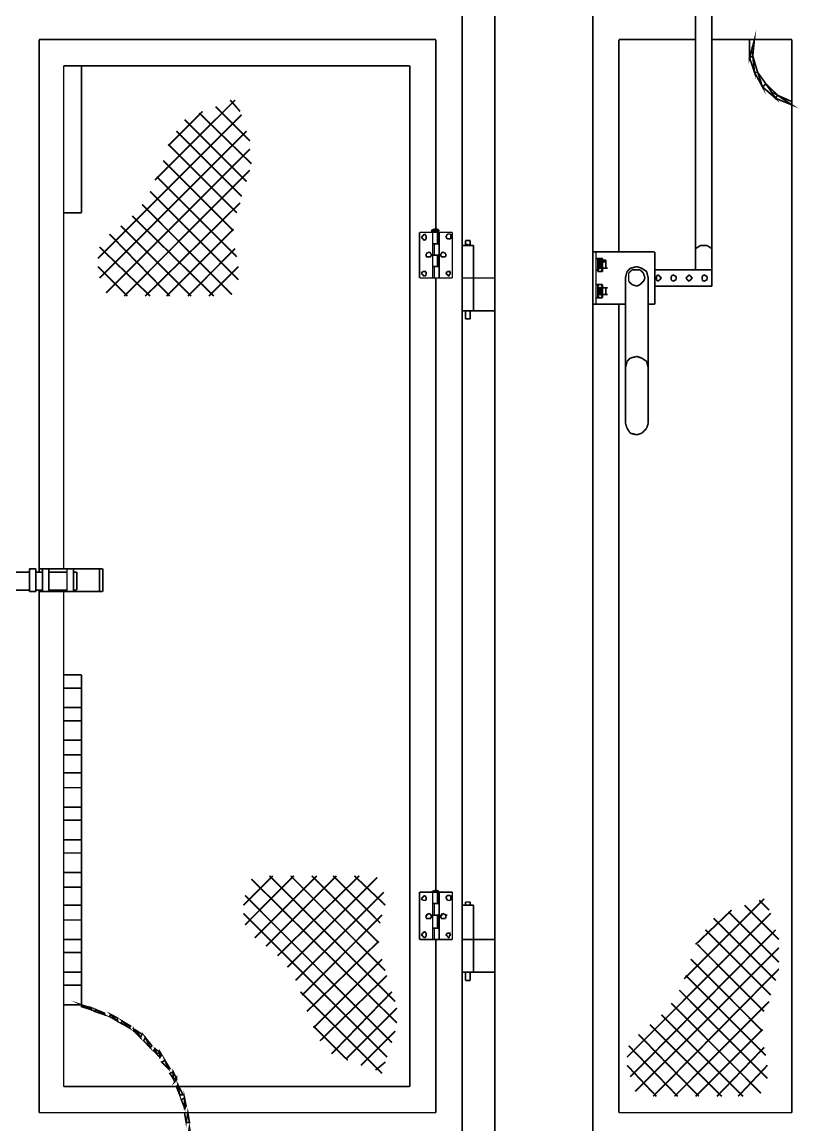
# Model space of a CAD drawing. Extents: x 219 to 1226, y 175 to 465.
# Drawn here: x 345.75 to 365.93, y 211 to 239.62 of the extents above; entities that cross this region are included whole.
import ezdxf

# ---------------------------------------------------------------- set-up
doc = ezdxf.new("R2010")
doc.units = 0
doc.header["$MEASUREMENT"] = 0
for name, color, linetype in [('C00-00-00-BLACK', 7, 'Continuous'), ('C00-FF-00', 3, 'Continuous'), ('CFF-00-00', 1, 'Continuous')]:
    doc.layers.add(name, color=color, linetype=linetype)

msp = doc.modelspace()

# ---------------------------------------------------------------- linework, layer by layer
at = {"layer": 'C00-00-00-BLACK', "const_width": 0.0423}
for points in [[(358.029, 208.943), (358.029, 249.467)], [(360.572, 208.943), (360.572, 249.467)], [(363.667, 243.701), (363.667, 232.767)], [(363.244, 243.278), (363.244, 233.19)], [(357.179, 210.682), (357.179, 239.801)], [(346.193, 239.166), (356.499, 239.166)], [(346.193, 225.347), (346.193, 239.166)], [(356.499, 234.248), (356.499, 239.166)], [(363.244, 239.166), (361.251, 239.166)], [(361.251, 239.166), (361.251, 233.655)], [(365.746, 239.166), (363.667, 239.166)], [(365.746, 211.317), (365.746, 239.166)], [(346.831, 238.487), (355.821, 238.487)], [(346.831, 225.432), (346.831, 238.487)], [(347.297, 238.487), (347.297, 234.674)], [(355.821, 211.994), (355.821, 238.487)], [(349.204, 235.521), (351.284, 237.598)], [(351.412, 237.302), (351.157, 237.598)], [(349.546, 236.41), (350.435, 237.302)], [(351.665, 236.537), (350.774, 237.428)], [(347.72, 233.486), (351.453, 237.216)], [(351.581, 235.478), (349.969, 237.089)], [(351.708, 235.944), (350.351, 237.259)], [(347.763, 232.979), (351.581, 236.793)], [(351.453, 235.098), (349.758, 236.793)], [(351.326, 234.674), (349.546, 236.453)], [(347.932, 232.594), (351.665, 236.324)], [(351.242, 234.205), (349.419, 236.028)], [(348.401, 232.51), (351.665, 235.775)], [(351.326, 233.529), (349.247, 235.605)], [(351.369, 232.936), (349.077, 235.225)], [(351.2, 232.551), (348.867, 234.886)], [(348.951, 232.51), (351.412, 234.928)], [(346.831, 234.674), (347.297, 234.674)], [(350.731, 232.51), (348.612, 234.587)], [(349.589, 232.51), (348.019, 234.121)], [(350.139, 232.51), (348.315, 234.333)], [(349.503, 232.51), (351.242, 234.248)], [(356.076, 234.164), (356.925, 234.164)], [(356.076, 234.164), (356.076, 232.979)], [(356.203, 234.121), (356.16, 234.078)], [(356.245, 234.078), (356.203, 234.121)], [(356.457, 234.248), (356.373, 234.205)], [(356.373, 234.205), (356.586, 234.205)], [(356.414, 234.164), (356.414, 232.979)], [(356.542, 234.248), (356.457, 234.248)], [(356.586, 234.205), (356.542, 234.248)], [(356.542, 234.164), (356.542, 233.868)], [(356.586, 234.164), (356.586, 232.979)], [(356.799, 234.121), (356.756, 234.037)], [(356.883, 234.121), (356.799, 234.121)], [(356.883, 234.037), (356.883, 234.121)], [(356.925, 234.164), (356.925, 232.979)], [(356.16, 234.078), (356.118, 234.037)], [(356.118, 234.037), (356.16, 233.994)], [(356.16, 233.994), (356.203, 233.952)], [(356.203, 233.952), (356.245, 233.994)], [(356.245, 234.037), (356.245, 234.078)], [(356.245, 233.994), (356.245, 234.037)], [(356.414, 233.868), (356.586, 233.868)], [(356.457, 233.868), (356.457, 233.571)], [(356.756, 234.037), (356.799, 233.994)], [(356.799, 233.994), (356.84, 233.994)], [(356.84, 233.994), (356.883, 233.994)], [(356.883, 233.994), (356.883, 234.037)], [(357.349, 233.952), (357.264, 233.952)], [(357.264, 233.952), (357.264, 233.909)], [(357.264, 233.909), (357.264, 233.868)], [(357.264, 233.825), (357.264, 233.909)], [(357.264, 233.868), (357.349, 233.825)], [(357.391, 233.952), (357.349, 233.952)], [(357.349, 233.825), (357.391, 233.868)], [(357.391, 233.909), (357.391, 233.952)], [(357.391, 233.868), (357.391, 233.909)], [(357.391, 233.825), (357.391, 233.909)], [(349.077, 232.51), (347.763, 233.782)], [(350.055, 232.51), (351.284, 233.741)], [(356.33, 233.655), (356.245, 233.613)], [(356.245, 233.613), (356.245, 233.571)], [(356.245, 233.571), (356.245, 233.529)], [(356.373, 233.613), (356.33, 233.655)], [(356.373, 233.571), (356.373, 233.613)], [(356.373, 233.529), (356.373, 233.571)], [(356.414, 233.571), (356.586, 233.571)], [(356.542, 233.571), (356.542, 233.275)], [(356.672, 233.655), (356.629, 233.613)], [(356.629, 233.613), (356.629, 233.571)], [(356.629, 233.571), (356.629, 233.529)], [(356.756, 233.613), (356.672, 233.655)], [(356.756, 233.571), (356.756, 233.613)], [(356.756, 233.529), (356.756, 233.571)], [(357.179, 233.825), (357.179, 232.128)], [(357.179, 233.825), (357.475, 233.825)], [(357.179, 233.825), (357.222, 233.825)], [(357.179, 233.825), (357.179, 232.979)], [(357.179, 232.979), (357.179, 233.825)], [(357.179, 233.825), (357.179, 232.979)], [(357.179, 232.979), (357.179, 233.825)], [(357.475, 232.128), (357.475, 233.825)], [(360.572, 233.655), (362.183, 233.655)], [(360.656, 233.655), (360.656, 232.298)], [(362.183, 233.655), (362.183, 232.298)], [(363.37, 233.825), (363.244, 233.741)], [(363.37, 233.825), (363.244, 233.741)], [(363.54, 233.825), (363.37, 233.825)], [(363.54, 233.825), (363.37, 233.825)], [(363.667, 233.741), (363.54, 233.825)], [(363.667, 233.741), (363.54, 233.825)], [(348.485, 232.51), (347.72, 233.275)], [(350.604, 232.51), (351.369, 233.275)], [(356.245, 233.529), (356.33, 233.529)], [(356.33, 233.529), (356.373, 233.529)], [(356.414, 233.275), (356.586, 233.275)], [(356.457, 233.275), (356.457, 232.979)], [(356.629, 233.529), (356.672, 233.529)], [(356.672, 233.529), (356.756, 233.529)], [(360.656, 233.486), (360.699, 233.486)], [(360.656, 233.486), (360.699, 233.486)], [(360.699, 233.147), (360.699, 233.486)], [(360.741, 233.486), (360.699, 233.486)], [(360.741, 233.486), (360.699, 233.444)], [(360.741, 233.486), (360.699, 233.444)], [(360.741, 233.486), (360.699, 233.486)], [(360.699, 233.147), (360.699, 233.486)], [(360.699, 233.444), (360.741, 233.444)], [(360.699, 233.444), (360.741, 233.444)], [(360.825, 233.486), (360.741, 233.486)], [(360.741, 233.486), (360.825, 233.486)], [(360.741, 233.444), (360.741, 233.232)], [(360.741, 233.444), (360.783, 233.444)], [(360.741, 233.444), (360.783, 233.444)], [(360.741, 233.444), (360.741, 233.232)], [(360.825, 233.444), (360.783, 233.486)], [(360.825, 233.444), (360.783, 233.486)], [(360.783, 233.232), (360.783, 233.444)], [(360.783, 233.444), (360.825, 233.444)], [(360.783, 233.444), (360.825, 233.444)], [(360.783, 233.232), (360.783, 233.444)], [(360.825, 233.147), (360.825, 233.486)], [(360.825, 233.147), (360.825, 233.486)], [(360.912, 233.444), (360.825, 233.444)], [(360.825, 233.444), (360.912, 233.444)], [(360.825, 233.402), (360.912, 233.402)], [(360.912, 233.402), (360.825, 233.402)], [(360.912, 233.444), (360.912, 233.232)], [(360.912, 233.402), (360.912, 233.444)], [(360.912, 233.444), (360.912, 233.402)], [(360.912, 233.232), (360.912, 233.444)], [(360.912, 233.402), (360.912, 233.232)], [(360.912, 233.402), (360.912, 233.232)], [(361.717, 233.275), (361.547, 233.232)], [(361.717, 233.275), (361.547, 233.232)], [(361.844, 233.232), (361.717, 233.275)], [(361.844, 233.232), (361.717, 233.275)], [(356.076, 232.979), (356.925, 232.979)], [(356.16, 233.147), (356.118, 233.105)], [(356.118, 233.105), (356.16, 233.063)], [(356.203, 233.147), (356.16, 233.147)], [(356.16, 233.063), (356.203, 233.02)], [(356.245, 233.147), (356.203, 233.147)], [(356.203, 233.02), (356.245, 233.063)], [(356.245, 233.105), (356.245, 233.147)], [(356.245, 233.063), (356.245, 233.105)], [(356.499, 217.082), (356.499, 232.979)], [(356.799, 233.147), (356.756, 233.105)], [(356.756, 233.105), (356.799, 233.063)], [(356.84, 233.147), (356.799, 233.147)], [(356.799, 233.063), (356.84, 233.02)], [(356.883, 233.105), (356.84, 233.147)], [(356.84, 233.147), (356.883, 233.147)], [(356.84, 233.063), (356.883, 233.105)], [(356.84, 233.02), (356.84, 233.063)], [(357.179, 232.979), (358.029, 232.979)], [(357.179, 232.979), (357.222, 232.979)], [(360.656, 233.19), (360.699, 233.19)], [(360.656, 233.19), (360.699, 233.19)], [(360.741, 233.232), (360.699, 233.19)], [(360.741, 233.232), (360.699, 233.19)], [(360.699, 233.19), (360.741, 233.147)], [(360.699, 233.19), (360.741, 233.147)], [(360.741, 233.147), (360.699, 233.147)], [(360.741, 233.147), (360.699, 233.147)], [(360.741, 233.232), (360.783, 233.232)], [(360.741, 233.232), (360.783, 233.232)], [(360.783, 233.147), (360.741, 233.147)], [(360.741, 233.147), (360.783, 233.147)], [(360.825, 233.19), (360.783, 233.232)], [(360.825, 233.19), (360.783, 233.232)], [(360.783, 233.147), (360.825, 233.19)], [(360.783, 233.147), (360.825, 233.19)], [(360.825, 233.147), (360.783, 233.147)], [(360.783, 233.147), (360.825, 233.147)], [(360.825, 233.232), (360.912, 233.232)], [(360.825, 233.232), (360.912, 233.232)], [(360.825, 233.232), (360.912, 233.232)], [(360.825, 233.232), (360.912, 233.232)], [(360.912, 233.232), (360.955, 233.232)], [(360.912, 233.232), (360.955, 233.232)], [(361.463, 233.147), (361.421, 232.979)], [(361.463, 233.147), (361.421, 232.979)], [(361.421, 232.979), (361.421, 229.206)], [(361.547, 233.232), (361.463, 233.147)], [(361.547, 233.232), (361.463, 233.147)], [(361.59, 233.19), (361.505, 233.105)], [(361.59, 233.19), (361.505, 233.105)], [(361.505, 233.105), (361.505, 232.979)], [(361.505, 233.105), (361.505, 232.979)], [(361.505, 232.979), (361.505, 232.893)], [(361.505, 232.979), (361.505, 232.893)], [(361.717, 233.19), (361.59, 233.19)], [(361.717, 233.19), (361.59, 233.19)], [(361.801, 233.19), (361.717, 233.19)], [(361.801, 233.19), (361.717, 233.19)], [(361.886, 233.105), (361.801, 233.19)], [(361.886, 233.105), (361.801, 233.19)], [(361.97, 233.147), (361.844, 233.232)], [(361.97, 233.147), (361.844, 233.232)], [(361.929, 232.979), (361.886, 233.105)], [(361.929, 232.979), (361.886, 233.105)], [(361.886, 232.893), (361.929, 232.979)], [(361.886, 232.893), (361.929, 232.979)], [(362.013, 232.979), (361.97, 233.147)], [(362.013, 232.979), (361.97, 233.147)], [(362.013, 232.979), (362.013, 229.206)], [(362.183, 233.19), (363.667, 233.19)], [(362.267, 233.063), (362.225, 233.02)], [(362.267, 233.063), (362.225, 233.02)], [(362.225, 233.02), (362.225, 232.979)], [(362.225, 233.02), (362.225, 232.979)], [(362.225, 232.979), (362.225, 232.936)], [(362.225, 232.979), (362.225, 232.936)], [(362.309, 233.02), (362.267, 233.063)], [(362.309, 233.02), (362.267, 233.063)], [(362.355, 232.979), (362.309, 233.02)], [(362.355, 232.979), (362.309, 233.02)], [(362.309, 232.936), (362.355, 232.979)], [(362.309, 232.936), (362.355, 232.979)], [(362.651, 233.063), (362.608, 233.02)], [(362.651, 233.063), (362.608, 233.02)], [(362.608, 233.02), (362.608, 232.979)], [(362.608, 233.02), (362.608, 232.979)], [(362.608, 232.979), (362.608, 232.936)], [(362.608, 232.979), (362.608, 232.936)], [(362.735, 233.02), (362.651, 233.063)], [(362.735, 233.02), (362.651, 233.063)], [(362.735, 232.979), (362.735, 233.02)], [(362.735, 232.979), (362.735, 233.02)], [(362.735, 232.936), (362.735, 232.979)], [(362.735, 232.936), (362.735, 232.979)], [(363.031, 233.02), (362.99, 232.979)], [(363.031, 233.02), (362.99, 232.979)], [(362.99, 232.979), (363.031, 232.936)], [(362.99, 232.979), (363.031, 232.936)], [(363.074, 233.063), (363.031, 233.02)], [(363.074, 233.063), (363.031, 233.02)], [(363.117, 233.02), (363.074, 233.063)], [(363.117, 233.02), (363.074, 233.063)], [(363.158, 232.979), (363.117, 233.02)], [(363.158, 232.979), (363.117, 233.02)], [(363.117, 232.936), (363.158, 232.979)], [(363.117, 232.936), (363.158, 232.979)], [(363.454, 233.063), (363.413, 233.02)], [(363.454, 233.063), (363.413, 233.02)], [(363.413, 233.02), (363.413, 232.979)], [(363.413, 233.02), (363.413, 232.979)], [(363.413, 232.979), (363.413, 232.936)], [(363.413, 232.979), (363.413, 232.936)], [(363.54, 233.02), (363.454, 233.063)], [(363.54, 233.02), (363.454, 233.063)], [(363.54, 232.979), (363.54, 233.02)], [(363.54, 232.979), (363.54, 233.02)], [(363.54, 232.936), (363.54, 232.979)], [(363.54, 232.936), (363.54, 232.979)], [(360.699, 232.809), (360.656, 232.809)], [(360.656, 232.809), (360.699, 232.809)], [(360.699, 232.468), (360.699, 232.809)], [(360.699, 232.468), (360.699, 232.809)], [(360.741, 232.809), (360.699, 232.767)], [(360.741, 232.809), (360.699, 232.809)], [(360.699, 232.809), (360.741, 232.809)], [(360.741, 232.809), (360.699, 232.767)], [(360.699, 232.767), (360.741, 232.724)], [(360.699, 232.767), (360.741, 232.724)], [(360.741, 232.809), (360.783, 232.809)], [(360.783, 232.809), (360.741, 232.809)], [(360.741, 232.724), (360.741, 232.551)], [(360.741, 232.551), (360.741, 232.724)], [(360.741, 232.724), (360.783, 232.724)], [(360.741, 232.724), (360.783, 232.724)], [(360.825, 232.767), (360.783, 232.809)], [(360.783, 232.809), (360.825, 232.809)], [(360.825, 232.809), (360.783, 232.809)], [(360.825, 232.767), (360.783, 232.809)], [(360.783, 232.724), (360.825, 232.767)], [(360.783, 232.724), (360.825, 232.767)], [(360.783, 232.551), (360.783, 232.724)], [(360.783, 232.551), (360.783, 232.724)], [(360.825, 232.468), (360.825, 232.809)], [(360.825, 232.468), (360.825, 232.809)], [(360.825, 232.724), (360.912, 232.724)], [(360.825, 232.724), (360.912, 232.724)], [(360.912, 232.724), (360.825, 232.724)], [(360.825, 232.724), (360.912, 232.724)], [(360.912, 232.724), (360.912, 232.551)], [(360.912, 232.724), (360.912, 232.551)], [(360.912, 232.724), (360.912, 232.551)], [(360.912, 232.724), (360.912, 232.551)], [(360.912, 232.724), (360.955, 232.724)], [(360.912, 232.724), (360.955, 232.724)], [(361.505, 232.893), (361.59, 232.809)], [(361.505, 232.893), (361.59, 232.809)], [(361.59, 232.809), (361.717, 232.767)], [(361.59, 232.809), (361.717, 232.767)], [(361.717, 232.767), (361.801, 232.809)], [(361.717, 232.767), (361.801, 232.809)], [(361.801, 232.809), (361.886, 232.893)], [(361.801, 232.809), (361.886, 232.893)], [(362.183, 232.767), (363.667, 232.767)], [(362.225, 232.936), (362.267, 232.893)], [(362.225, 232.936), (362.267, 232.893)], [(362.267, 232.893), (362.309, 232.936)], [(362.267, 232.893), (362.309, 232.936)], [(362.608, 232.936), (362.651, 232.893)], [(362.608, 232.936), (362.651, 232.893)], [(362.651, 232.893), (362.735, 232.936)], [(362.651, 232.893), (362.735, 232.936)], [(363.031, 232.936), (363.074, 232.893)], [(363.031, 232.936), (363.074, 232.893)], [(363.074, 232.893), (363.117, 232.936)], [(363.074, 232.893), (363.117, 232.936)], [(363.413, 232.936), (363.454, 232.893)], [(363.413, 232.936), (363.454, 232.893)], [(363.454, 232.893), (363.54, 232.936)], [(363.454, 232.893), (363.54, 232.936)], [(360.699, 232.468), (360.656, 232.468)], [(360.656, 232.468), (360.699, 232.468)], [(360.741, 232.551), (360.699, 232.51)], [(360.741, 232.551), (360.699, 232.51)], [(360.699, 232.51), (360.741, 232.468)], [(360.699, 232.51), (360.741, 232.468)], [(360.741, 232.468), (360.699, 232.468)], [(360.699, 232.468), (360.741, 232.468)], [(360.741, 232.551), (360.783, 232.551)], [(360.741, 232.551), (360.783, 232.551)], [(360.741, 232.468), (360.783, 232.468)], [(360.783, 232.468), (360.741, 232.468)], [(360.825, 232.51), (360.783, 232.551)], [(360.825, 232.51), (360.783, 232.551)], [(360.783, 232.468), (360.825, 232.51)], [(360.783, 232.468), (360.825, 232.51)], [(360.783, 232.468), (360.825, 232.468)], [(360.825, 232.468), (360.783, 232.468)], [(360.825, 232.551), (360.912, 232.551)], [(360.825, 232.551), (360.912, 232.551)], [(360.825, 232.551), (360.912, 232.551)], [(360.825, 232.551), (360.912, 232.551)], [(360.912, 232.551), (360.955, 232.551)], [(360.912, 232.551), (360.955, 232.551)], [(357.179, 232.128), (358.029, 232.128)], [(357.264, 232.128), (357.264, 231.918)], [(357.391, 232.128), (357.391, 231.918)], [(360.572, 232.298), (361.421, 232.298)], [(361.251, 211.317), (361.251, 232.298)], [(362.183, 232.298), (362.013, 232.298)], [(357.264, 231.918), (357.391, 231.918)], [(361.463, 230.816), (361.421, 230.647)], [(361.463, 230.816), (361.421, 230.647)], [(361.547, 230.9), (361.463, 230.816)], [(361.547, 230.9), (361.463, 230.816)], [(361.717, 230.944), (361.547, 230.9)], [(361.717, 230.944), (361.547, 230.9)], [(361.844, 230.9), (361.717, 230.944)], [(361.844, 230.9), (361.717, 230.944)], [(361.97, 230.816), (361.844, 230.9)], [(361.97, 230.816), (361.844, 230.9)], [(362.013, 230.647), (361.97, 230.816)], [(362.013, 230.647), (361.97, 230.816)], [(361.421, 229.206), (361.463, 229.079)], [(361.421, 229.206), (361.463, 229.079)], [(361.463, 229.079), (361.547, 228.951)], [(361.463, 229.079), (361.547, 228.951)], [(361.844, 228.951), (361.97, 229.079)], [(361.844, 228.951), (361.97, 229.079)], [(361.97, 229.079), (362.013, 229.206)], [(361.97, 229.079), (362.013, 229.206)], [(361.547, 228.951), (361.717, 228.909)], [(361.547, 228.951), (361.717, 228.909)], [(361.717, 228.909), (361.844, 228.951)], [(361.717, 228.909), (361.844, 228.951)], [(345.431, 225.347), (345.94, 225.347)], [(345.94, 225.432), (346.109, 225.432)], [(345.94, 224.84), (345.94, 225.432)], [(346.109, 224.84), (346.109, 225.432)], [(346.109, 225.347), (346.279, 225.347)], [(346.193, 225.432), (347.847, 225.432)], [(346.279, 224.84), (346.279, 225.432)], [(346.448, 224.84), (346.448, 225.432)], [(346.448, 225.347), (346.917, 225.347)], [(346.917, 224.84), (346.917, 225.432)], [(347.085, 224.84), (347.085, 225.432)], [(347.085, 225.347), (347.17, 225.347)], [(347.17, 224.881), (347.17, 225.347)], [(347.763, 224.84), (347.763, 225.432)], [(347.847, 224.84), (347.847, 225.432)], [(345.431, 224.881), (345.94, 224.881)], [(345.94, 224.84), (346.109, 224.84)], [(346.109, 224.881), (346.279, 224.881)], [(346.193, 211.317), (346.193, 224.881)], [(346.193, 224.84), (347.847, 224.84)], [(346.448, 224.881), (346.917, 224.881)], [(346.831, 211.994), (346.831, 224.84)], [(347.085, 224.881), (347.17, 224.881)], [(347.297, 222.678), (346.831, 222.678)], [(347.297, 214.114), (347.297, 222.678)], [(352.261, 217.464), (351.496, 216.701)], [(352.81, 217.464), (351.539, 216.19)], [(351.708, 217.378), (355.484, 213.648)], [(353.403, 217.464), (351.792, 215.851)], [(353.914, 217.464), (352.088, 215.64)], [(352.174, 217.464), (355.441, 214.198)], [(354.507, 217.464), (352.387, 215.387)], [(354.973, 217.421), (352.641, 215.089)], [(352.726, 217.464), (355.186, 215.005)], [(353.276, 217.464), (355.015, 215.724)], [(353.83, 217.464), (355.057, 216.233)], [(354.38, 217.464), (355.186, 216.701)], [(351.539, 216.955), (355.356, 213.139)], [(355.145, 217.04), (352.853, 214.751)], [(356.076, 217.04), (356.076, 215.81)], [(356.076, 217.04), (356.925, 217.04)], [(356.203, 216.955), (356.16, 216.912)], [(356.245, 216.912), (356.203, 216.955)], [(356.457, 217.082), (356.373, 217.04)], [(356.373, 217.04), (356.586, 217.04)], [(356.414, 217.04), (356.414, 215.81)], [(356.542, 217.082), (356.457, 217.082)], [(356.586, 217.04), (356.542, 217.082)], [(356.542, 217.04), (356.542, 216.743)], [(356.586, 217.04), (356.586, 215.81)], [(356.799, 216.955), (356.756, 216.912)], [(356.84, 216.955), (356.799, 216.955)], [(356.883, 216.955), (356.84, 216.955)], [(356.883, 216.912), (356.883, 216.955)], [(356.925, 217.04), (356.925, 215.81)], [(356.16, 216.912), (356.118, 216.871)], [(356.118, 216.871), (356.16, 216.828)], [(356.16, 216.828), (356.203, 216.828)], [(356.203, 216.828), (356.245, 216.828)], [(356.245, 216.871), (356.245, 216.912)], [(356.245, 216.828), (356.245, 216.871)], [(356.414, 216.743), (356.586, 216.743)], [(356.457, 216.743), (356.457, 216.446)], [(356.756, 216.912), (356.799, 216.828)], [(356.799, 216.828), (356.84, 216.828)], [(356.84, 216.828), (356.883, 216.828)], [(356.883, 216.828), (356.883, 216.912)], [(357.179, 214.962), (357.179, 216.701)], [(357.179, 216.701), (357.222, 216.701)], [(357.179, 216.701), (357.179, 215.81)], [(357.179, 215.81), (357.179, 216.701)], [(357.179, 216.701), (357.179, 215.81)], [(357.179, 215.81), (357.179, 216.701)], [(357.179, 216.701), (357.475, 216.701)], [(357.349, 216.785), (357.264, 216.785)], [(357.264, 216.785), (357.264, 216.743)], [(357.264, 216.743), (357.264, 216.701)], [(357.264, 216.701), (357.264, 216.743)], [(357.264, 216.701), (357.349, 216.701)], [(357.391, 216.785), (357.349, 216.785)], [(357.349, 216.701), (357.391, 216.701)], [(357.391, 216.743), (357.391, 216.785)], [(357.391, 216.701), (357.391, 216.743)], [(357.391, 216.701), (357.391, 216.743)], [(357.475, 214.962), (357.475, 216.701)], [(362.948, 214.793), (365.024, 216.871)], [(365.407, 215.81), (364.516, 216.701)], [(365.151, 216.575), (364.897, 216.828)], [(351.496, 216.489), (355.229, 212.759)], [(355.1, 216.446), (353.023, 214.367)], [(356.33, 216.489), (356.245, 216.446)], [(356.245, 216.446), (356.287, 216.446)], [(356.245, 216.446), (356.245, 216.36)], [(356.373, 216.446), (356.33, 216.489)], [(356.373, 216.36), (356.373, 216.446)], [(356.373, 216.446), (356.414, 216.446)], [(356.414, 216.446), (356.586, 216.446)], [(356.542, 216.446), (356.542, 216.106)], [(356.672, 216.489), (356.629, 216.446)], [(356.629, 216.446), (356.672, 216.446)], [(356.629, 216.446), (356.629, 216.36)], [(356.756, 216.446), (356.672, 216.489)], [(356.756, 216.36), (356.756, 216.446)], [(356.756, 216.446), (356.799, 216.446)], [(361.463, 212.759), (365.194, 216.489)], [(363.244, 215.683), (364.178, 216.575)], [(365.407, 215.217), (364.093, 216.532)], [(356.245, 216.36), (356.33, 216.36)], [(356.33, 216.36), (356.373, 216.36)], [(356.414, 216.106), (356.586, 216.106)], [(356.457, 216.106), (356.457, 215.81)], [(356.629, 216.36), (356.672, 216.36)], [(356.672, 216.36), (356.756, 216.36)], [(365.323, 214.751), (363.71, 216.36)], [(356.076, 215.81), (356.925, 215.81)], [(356.16, 215.979), (356.118, 215.936)], [(356.118, 215.936), (356.16, 215.894)], [(356.203, 216.021), (356.16, 215.979)], [(356.16, 215.894), (356.203, 215.851)], [(356.245, 215.979), (356.203, 216.021)], [(356.203, 215.851), (356.245, 215.894)], [(356.245, 215.936), (356.245, 215.979)], [(356.245, 215.894), (356.245, 215.936)], [(356.499, 211.317), (356.499, 215.81)], [(356.799, 215.979), (356.756, 215.936)], [(356.756, 215.936), (356.799, 215.894)], [(356.84, 215.979), (356.799, 215.979)], [(356.799, 215.894), (356.84, 215.851)], [(356.883, 215.936), (356.84, 215.979)], [(356.84, 215.979), (356.883, 215.979)], [(356.84, 215.894), (356.883, 215.936)], [(356.84, 215.851), (356.84, 215.894)], [(357.179, 215.81), (357.222, 215.81)], [(357.179, 215.81), (358.029, 215.81)], [(361.547, 212.247), (365.323, 216.063)], [(365.194, 214.367), (363.497, 216.063)], [(355.015, 215.767), (353.149, 213.944)], [(361.674, 211.867), (365.407, 215.598)], [(365.024, 213.944), (363.287, 215.683)], [(355.1, 215.301), (353.319, 213.521)], [(364.981, 213.435), (363.117, 215.301)], [(357.179, 214.962), (358.029, 214.962)], [(357.264, 214.751), (357.264, 214.962)], [(357.391, 214.962), (357.391, 214.751)], [(362.14, 211.74), (365.407, 215.048)], [(355.229, 214.878), (353.488, 213.182)], [(357.391, 214.751), (357.264, 214.751)], [(365.067, 212.802), (362.99, 214.878)], [(352.98, 214.455), (355.1, 212.333)], [(355.356, 214.455), (353.788, 212.843)], [(365.108, 212.206), (362.821, 214.496)], [(347.297, 214.114), (346.831, 214.114)], [(364.94, 211.824), (362.608, 214.156)], [(362.694, 211.74), (365.151, 214.198)], [(355.484, 214.029), (354.168, 212.716)], [(364.474, 211.74), (362.355, 213.86)], [(353.319, 213.564), (354.211, 212.675)], [(363.923, 211.74), (362.056, 213.605)], [(355.441, 213.435), (354.55, 212.546)], [(363.328, 211.74), (361.759, 213.351)], [(363.244, 211.74), (364.981, 213.478)], [(362.778, 211.74), (361.505, 213.055)], [(363.796, 211.74), (365.024, 213.012)], [(355.186, 212.632), (354.93, 212.42)], [(362.225, 211.74), (361.463, 212.546)], [(364.347, 211.74), (365.108, 212.546)], [(346.831, 211.994), (355.821, 211.994)], [(346.193, 211.317), (356.499, 211.317)], [(361.251, 211.317), (365.746, 211.317)]]:
    msp.add_lwpolyline(points, dxfattribs=at)
at = {"layer": 'C00-FF-00', "const_width": 0.0423}
for points in [[(347.297, 222.336), (346.831, 222.336)], [(347.297, 221.829), (346.831, 221.829)], [(347.297, 221.49), (346.831, 221.49)], [(347.297, 220.981), (346.831, 220.981)], [(347.297, 220.601), (346.831, 220.601)], [(347.297, 220.133), (346.831, 220.133)], [(347.297, 219.752), (346.831, 219.752)], [(347.297, 219.244), (346.831, 219.244)], [(347.297, 218.905), (346.831, 218.905)], [(347.297, 218.395), (346.831, 218.395)], [(347.297, 218.056), (346.831, 218.056)], [(347.297, 217.547), (346.831, 217.547)], [(347.297, 217.167), (346.831, 217.167)], [(347.297, 216.701), (346.831, 216.701)], [(347.297, 216.317), (346.831, 216.317)], [(347.297, 215.81), (346.831, 215.81)], [(347.297, 215.471), (346.831, 215.471)], [(347.297, 214.962), (346.831, 214.962)], [(347.297, 214.625), (346.831, 214.625)], [(348.019, 213.817), (348.062, 213.86)], [(350.012, 211.444), (349.969, 211.444)]]:
    msp.add_lwpolyline(points, dxfattribs=at)
for points in [[(347.551, 214.029), (347.551, 213.987), (347.297, 214.114), (347.551, 214.029)], [(347.551, 213.987), (347.297, 214.114), (347.297, 214.07), (347.551, 213.987)], [(347.89, 213.901), (347.89, 213.86), (347.679, 213.987), (347.89, 213.901)], [(347.89, 213.86), (347.679, 213.987), (347.636, 213.944), (347.89, 213.86)], [(348.231, 213.775), (348.231, 213.69), (348.062, 213.86), (348.231, 213.775)], [(348.231, 213.69), (348.062, 213.86), (348.019, 213.817), (348.231, 213.69)], [(348.57, 213.564), (348.528, 213.521), (348.358, 213.69), (348.57, 213.564)], [(348.528, 213.521), (348.358, 213.69), (348.315, 213.648), (348.528, 213.521)], [(348.697, 213.394), (348.654, 213.478), (348.654, 213.435), (348.697, 213.394)], [(348.738, 213.435), (348.697, 213.394), (348.654, 213.478), (348.738, 213.435)], [(348.824, 213.267), (348.738, 213.435), (348.697, 213.394), (348.824, 213.267)], [(348.867, 213.351), (348.824, 213.267), (348.738, 213.435), (348.867, 213.351)], [(349.12, 213.055), (349.077, 213.012), (348.951, 213.267), (349.12, 213.055)], [(349.077, 213.012), (348.951, 213.267), (348.908, 213.182), (349.077, 213.012)], [(349.247, 212.843), (349.204, 212.971), (349.163, 212.928), (349.247, 212.843)], [(349.332, 212.886), (349.247, 212.843), (349.204, 212.971), (349.332, 212.886)], [(349.377, 212.802), (349.332, 212.759), (349.332, 212.886), (349.377, 212.802)], [(349.332, 212.759), (349.332, 212.886), (349.247, 212.843), (349.332, 212.759)], [(349.546, 212.463), (349.462, 212.675), (349.377, 212.632), (349.546, 212.463)], [(349.589, 212.463), (349.546, 212.463), (349.462, 212.675), (349.589, 212.463)], [(349.673, 212.206), (349.673, 212.377), (349.589, 212.333), (349.673, 212.206)], [(349.758, 212.206), (349.673, 212.206), (349.673, 212.377), (349.758, 212.206)], [(349.716, 212.121), (349.758, 212.206), (349.673, 212.206), (349.716, 212.121)], [(349.758, 212.163), (349.716, 212.121), (349.758, 212.206), (349.758, 212.163)], [(349.928, 211.782), (349.842, 211.782), (349.799, 212.037), (349.928, 211.782)], [(349.842, 211.782), (349.799, 212.037), (349.758, 211.994), (349.842, 211.782)], [(350.012, 211.485), (349.969, 211.444), (349.969, 211.698), (350.012, 211.485)], [(349.969, 211.444), (349.969, 211.698), (349.885, 211.655), (349.969, 211.444)], [(350.012, 211.062), (350.055, 211.317), (349.969, 211.317), (350.012, 211.062)], [(350.096, 211.062), (350.012, 211.062), (350.055, 211.317), (350.096, 211.062)], [(350.139, 210.682), (350.055, 210.682), (350.096, 210.936), (350.139, 210.682)]]:
    msp.add_lwpolyline(points, close=True, dxfattribs=at)
at = {"layer": 'C00-FF-00'}
for points in [[(347.551, 214.029), (347.551, 213.987), (347.297, 214.114), (347.551, 214.029)], [(347.551, 213.987), (347.297, 214.114), (347.297, 214.07), (347.551, 213.987)], [(347.89, 213.86), (347.679, 213.987), (347.636, 213.944), (347.89, 213.86)], [(347.89, 213.901), (347.89, 213.86), (347.679, 213.987), (347.89, 213.901)], [(348.231, 213.69), (348.062, 213.86), (348.019, 213.817), (348.231, 213.69)], [(348.231, 213.775), (348.231, 213.69), (348.062, 213.86), (348.231, 213.775)], [(348.528, 213.521), (348.358, 213.69), (348.315, 213.648), (348.528, 213.521)], [(348.57, 213.564), (348.528, 213.521), (348.358, 213.69), (348.57, 213.564)], [(348.738, 213.435), (348.697, 213.394), (348.654, 213.478), (348.738, 213.435)], [(348.697, 213.394), (348.654, 213.478), (348.654, 213.435), (348.697, 213.394)], [(348.824, 213.267), (348.738, 213.435), (348.697, 213.394), (348.824, 213.267)], [(348.867, 213.351), (348.824, 213.267), (348.738, 213.435), (348.867, 213.351)], [(349.077, 213.012), (348.951, 213.267), (348.908, 213.182), (349.077, 213.012)], [(349.12, 213.055), (349.077, 213.012), (348.951, 213.267), (349.12, 213.055)], [(349.247, 212.843), (349.204, 212.971), (349.163, 212.928), (349.247, 212.843)], [(349.332, 212.886), (349.247, 212.843), (349.204, 212.971), (349.332, 212.886)], [(349.332, 212.759), (349.332, 212.886), (349.247, 212.843), (349.332, 212.759)], [(349.377, 212.802), (349.332, 212.759), (349.332, 212.886), (349.377, 212.802)], [(349.546, 212.463), (349.462, 212.675), (349.377, 212.632), (349.546, 212.463)], [(349.589, 212.463), (349.546, 212.463), (349.462, 212.675), (349.589, 212.463)], [(349.673, 212.206), (349.673, 212.377), (349.589, 212.333), (349.673, 212.206)], [(349.758, 212.206), (349.673, 212.206), (349.673, 212.377), (349.758, 212.206)], [(349.716, 212.121), (349.758, 212.206), (349.673, 212.206), (349.716, 212.121)], [(349.758, 212.163), (349.716, 212.121), (349.758, 212.206), (349.758, 212.163)], [(349.842, 211.782), (349.799, 212.037), (349.758, 211.994), (349.842, 211.782)], [(349.928, 211.782), (349.842, 211.782), (349.799, 212.037), (349.928, 211.782)], [(349.969, 211.444), (349.969, 211.698), (349.885, 211.655), (349.969, 211.444)], [(350.012, 211.485), (349.969, 211.444), (349.969, 211.698), (350.012, 211.485)], [(350.012, 211.062), (350.055, 211.317), (349.969, 211.317), (350.012, 211.062)], [(350.096, 211.062), (350.012, 211.062), (350.055, 211.317), (350.096, 211.062)]]:
    msp.add_lwpolyline(points, close=True, dxfattribs=at)
at = {"layer": 'CFF-00-00', "const_width": 0.0423}
for points in [[(364.771, 239.166), (364.644, 238.699), (364.728, 238.743), (364.771, 239.166)], [(364.644, 239.166), (364.771, 239.166), (364.644, 238.699), (364.644, 239.166)], [(364.644, 238.699), (364.728, 238.743), (364.771, 238.317), (364.644, 238.699)], [(364.728, 238.743), (364.771, 238.317), (364.855, 238.317), (364.728, 238.743)], [(364.855, 238.317), (364.981, 237.937), (365.067, 238.021), (364.855, 238.317)], [(364.771, 238.317), (364.855, 238.317), (364.981, 237.937), (364.771, 238.317)], [(365.067, 238.021), (365.323, 237.641), (365.366, 237.725), (365.067, 238.021)], [(364.981, 237.937), (365.067, 238.021), (365.323, 237.641), (364.981, 237.937)], [(365.366, 237.725), (365.746, 237.471), (365.746, 237.555), (365.366, 237.725)], [(365.323, 237.641), (365.366, 237.725), (365.746, 237.471), (365.323, 237.641)]]:
    msp.add_lwpolyline(points, close=True, dxfattribs=at)
at = {"layer": 'CFF-00-00'}
for points in [[(364.644, 239.166), (364.771, 239.166), (364.644, 238.699), (364.644, 239.166)], [(364.771, 239.166), (364.644, 238.699), (364.728, 238.743), (364.771, 239.166)], [(364.644, 238.699), (364.728, 238.743), (364.771, 238.317), (364.644, 238.699)], [(364.728, 238.743), (364.771, 238.317), (364.855, 238.317), (364.728, 238.743)], [(364.771, 238.317), (364.855, 238.317), (364.981, 237.937), (364.771, 238.317)], [(364.855, 238.317), (364.981, 237.937), (365.067, 238.021), (364.855, 238.317)], [(364.981, 237.937), (365.067, 238.021), (365.323, 237.641), (364.981, 237.937)], [(365.067, 238.021), (365.323, 237.641), (365.366, 237.725), (365.067, 238.021)], [(365.323, 237.641), (365.366, 237.725), (365.746, 237.471), (365.323, 237.641)], [(365.366, 237.725), (365.746, 237.471), (365.746, 237.555), (365.366, 237.725)]]:
    msp.add_lwpolyline(points, close=True, dxfattribs=at)

doc.saveas('drawing.dxf')
